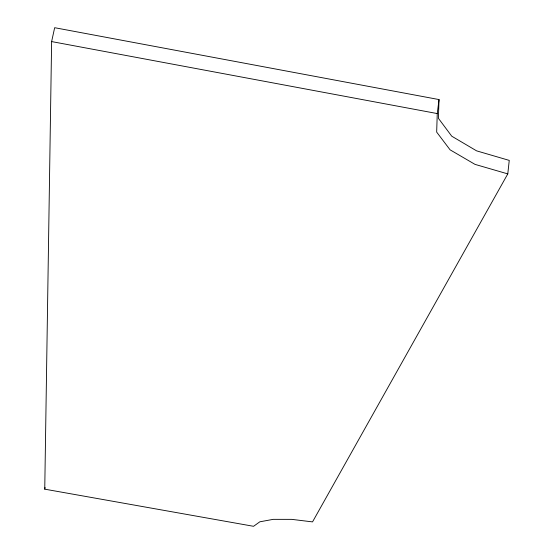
<?xml version="1.0" encoding="UTF-8"?>
<svg xmlns="http://www.w3.org/2000/svg" width="554" height="554" viewBox="0 0 554 554"><rect width="100%" height="100%" fill="white"/><g stroke="black" fill="none" stroke-linecap="round" stroke-linejoin="round"><path stroke-width="0.83" d="M44.749 489.161L51.626 41.578L54.659 27.7L439.024 99.568L438.401 118.3L451.752 136.201L476.592 150.854L509.251 160.397L507.783 173.894L312.532 521.896L291.778 519.361L273.226 519.347L259.826 521.806L253.559 526.3L44.749 489.161L45.082 487.499M439.024 99.568L437.258 113.57L436.67 132.094L450.083 149.829L475.02 164.379L507.783 173.894M51.626 41.578L437.258 113.57"/></g></svg>
